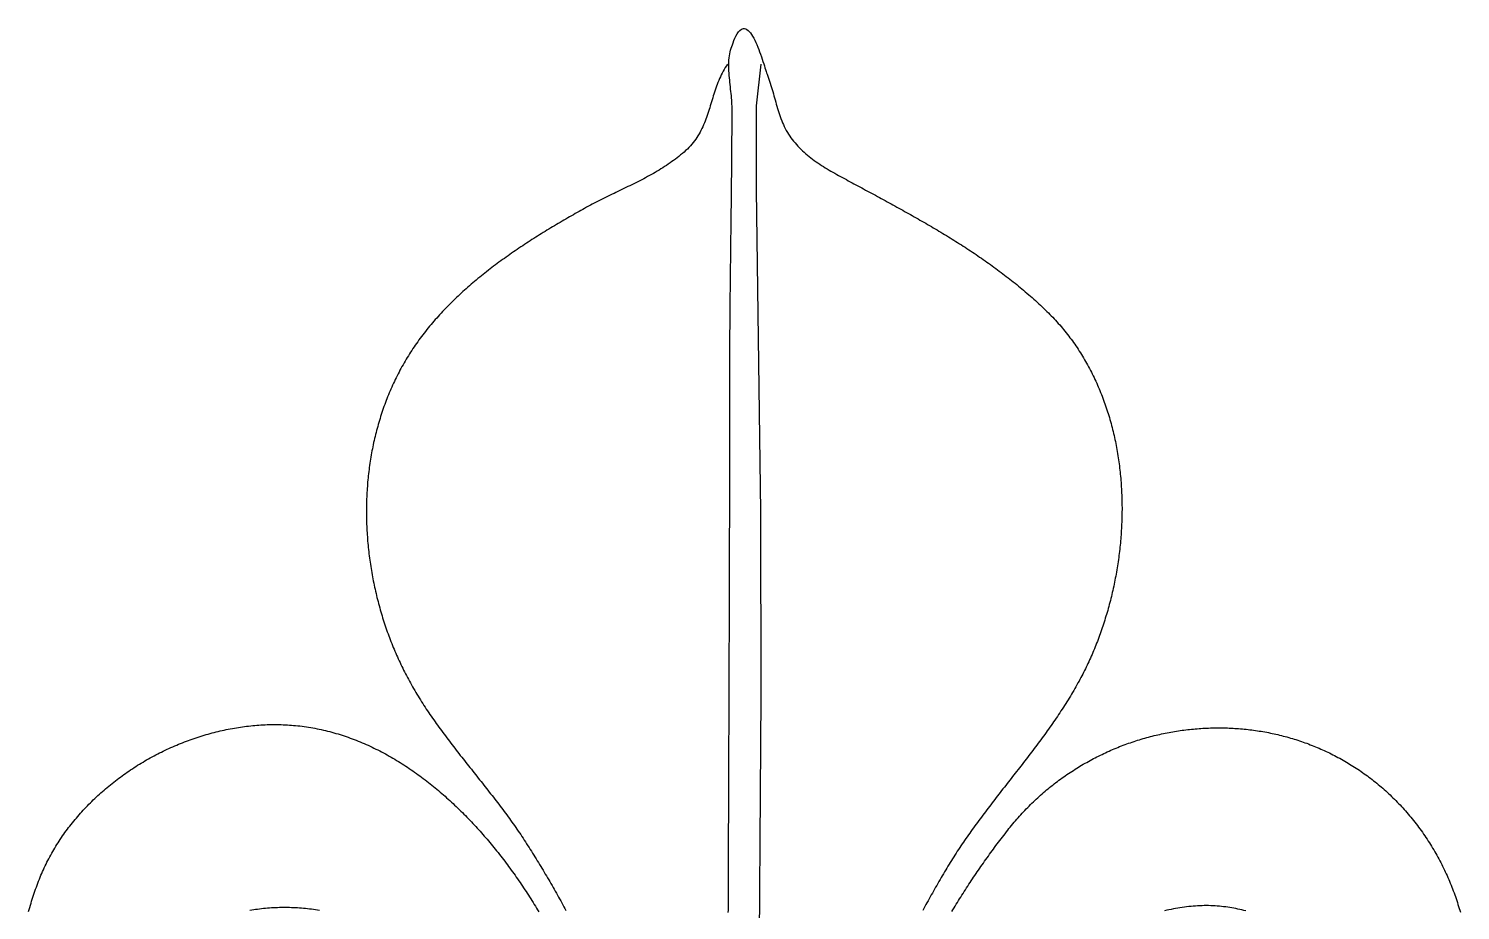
# Model space of a CAD drawing. Header units: millimetres. Extents: x 29 to 689, y 29 to 994.
# Drawn here: x 35 to 684, y 594 to 994 of the extents above; entities that cross this region are included whole.
import ezdxf

# ---------------------------------------------------------------- set-up
doc = ezdxf.new("R2010")
doc.units = ezdxf.units.MM
doc.layers.add('0_0_0', color=3, linetype='Continuous')

msp = doc.modelspace()

# ---------------------------------------------------------------- linework, layer by layer
at = {"layer": '0_0_0'}
for points in [[(351.83, 593), (351.84, 594), (351.84, 595), (351.84, 596), (351.85, 597), (351.85, 598), (351.85, 599), (351.86, 600), (351.86, 601), (351.87, 602), (351.87, 603), (351.87, 604), (351.88, 605), (351.88, 606), (351.88, 607), (351.89, 608), (351.89, 609), (351.9, 610), (351.9, 611), (351.9, 612), (351.91, 613), (351.91, 614), (351.91, 615), (351.92, 616.01), (351.92, 617.01), (351.93, 618.01), (351.93, 619.01), (351.93, 620.01), (351.94, 621.01), (351.94, 622.01), (351.94, 623.01), (351.95, 624.01), (351.95, 625.01), (351.96, 626.01), (351.96, 627.01), (351.96, 628.01), (351.97, 629.01), (351.97, 630.01), (351.97, 631.01), (351.98, 632.01), (351.98, 633.01), (351.99, 634.01), (351.99, 635.01), (351.99, 636.01), (352, 637.01), (352, 638.01), (352, 639.01), (352.01, 640.01), (352.01, 641.01), (352.02, 642.01), (352.02, 643.01), (352.02, 644.01), (352.03, 645.01), (352.03, 646.01), (352.04, 647.01), (352.04, 648.01), (352.04, 649.02), (352.05, 650.02), (352.05, 651.02), (352.05, 652.02), (352.06, 653.02), (352.06, 654.02), (352.07, 655.02), (352.07, 656.02), (352.07, 657.02), (352.08, 658.02), (352.08, 659.02), (352.09, 660.02), (352.09, 661.02), (352.09, 662.02), (352.1, 663.02), (352.1, 664.02), (352.1, 665.02), (352.11, 666.02), (352.11, 667.02), (352.12, 668.02), (352.12, 669.02), (352.12, 670.02), (352.13, 671.02), (352.13, 672.02), (352.13, 673.02), (352.14, 674.02), (352.14, 675.02), (352.15, 676.02), (352.15, 677.02), (352.15, 678.02), (352.16, 679.03), (352.16, 680.03), (352.16, 681.03), (352.17, 682.03), (352.17, 683.03), (352.18, 684.03), (352.18, 685.03), (352.18, 686.03), (352.19, 687.03), (352.19, 688.03), (352.19, 689.03), (352.2, 690.03), (352.2, 691.03), (352.2, 692.03), (352.21, 693.03), (352.21, 694.03), (352.21, 695.03), (352.22, 696.03), (352.22, 697.03), (352.23, 698.03), (352.23, 699.03), (352.23, 700.03), (352.24, 701.03), (352.24, 702.03), (352.24, 703.03), (352.25, 704.03), (352.25, 705.03), (352.25, 706.03), (352.26, 707.03), (352.26, 708.03), (352.26, 709.04), (352.27, 710.04), (352.27, 711.04), (352.27, 712.04), (352.28, 713.04), (352.28, 714.04), (352.28, 715.04), (352.29, 716.04), (352.29, 717.04), (352.29, 718.04), (352.3, 719.04), (352.3, 720.04), (352.3, 721.04), (352.31, 722.04), (352.31, 723.04), (352.31, 724.04), (352.32, 725.04), (352.32, 726.04), (352.32, 727.04), (352.33, 728.04), (352.33, 729.04), (352.33, 730.04), (352.34, 731.04), (352.34, 732.04), (352.34, 733.04), (352.34, 734.04), (352.35, 735.04), (352.35, 736.04), (352.35, 737.04), (352.36, 738.04), (352.36, 739.04), (352.36, 740.04), (352.36, 741.04), (352.37, 742.04), (352.37, 743.04), (352.37, 744.04), (352.38, 745.04), (352.38, 746.04), (352.38, 747.04), (352.38, 748.05), (352.39, 749.05), (352.39, 750.05), (352.39, 751.05), (352.4, 752.05), (352.4, 753.05), (352.4, 754.05), (352.4, 755.05), (352.41, 756.05), (352.41, 757.05), (352.41, 758.05), (352.41, 759.05), (352.42, 760.05), (352.42, 761.05), (352.42, 762.05), (352.42, 763.05), (352.43, 764.05), (352.43, 765.05), (352.43, 766.05), (352.43, 767.05), (352.44, 768.05), (352.44, 769.05), (352.44, 770.05), (352.44, 771.05), (352.44, 772.05), (352.45, 773.05), (352.45, 774.05), (352.45, 775.05), (352.45, 776.05), (352.45, 777.05), (352.46, 778.05), (352.46, 779.05), (352.46, 780.05), (352.46, 781.05), (352.46, 782.05), (352.47, 783.05), (352.47, 784.05), (352.47, 785.05), (352.47, 786.05), (352.47, 787.05), (352.48, 788.05), (352.48, 789.05), (352.48, 790.05), (352.48, 791.05), (352.48, 792.05), (352.48, 793.05), (352.49, 794.05), (352.49, 795.05), (352.49, 796.05), (352.49, 797.05), (352.49, 798.05), (352.49, 799.05), (352.49, 800.05), (352.5, 801.05), (352.5, 802.05), (352.5, 803.05), (352.5, 804.05), (352.5, 805.05), (352.5, 806.05), (352.5, 807.05), (352.51, 808.05), (352.51, 809.05), (352.51, 810.05), (352.51, 811.05), (352.51, 812.05), (352.51, 813.05), (352.51, 814.05), (352.51, 815.05), (352.51, 816.05), (352.51, 817.05), (352.52, 818.05), (352.52, 819.05), (352.52, 820.05), (352.52, 821.05), (352.52, 822.05), (352.52, 823.05), (352.52, 824.05), (352.52, 825.05), (352.52, 826.04), (352.52, 827.04), (352.52, 828.04), (352.52, 829.04), (352.52, 830.04), (352.52, 831.04), (352.52, 832.04), (352.52, 833.04), (352.52, 834.04), (352.52, 835.04), (352.52, 836.04), (352.52, 837.04), (352.52, 838.04), (352.52, 839.04), (352.52, 840.04), (352.52, 841.04), (352.52, 842.04), (352.53, 843.04), (352.53, 844.04), (352.53, 845.05), (352.53, 846.05), (352.53, 847.05), (352.54, 848.05), (352.54, 849.05), (352.54, 850.05), (352.55, 851.05), (352.55, 852.05), (352.56, 853.05), (352.56, 854.05), (352.57, 855.05), (352.57, 856.05), (352.58, 857.05), (352.59, 858.05), (352.59, 859.05), (352.6, 860.05), (352.61, 861.05), (352.62, 862.05), (352.62, 863.05), (352.63, 864.05), (352.64, 865.05), (352.65, 866.05), (352.66, 867.05), (352.67, 868.05), (352.68, 869.05), (352.69, 870.05), (352.69, 871.05), (352.7, 872.05), (352.71, 873.05), (352.73, 874.05), (352.74, 875.05), (352.75, 876.05), (352.76, 877.05), (352.77, 878.05), (352.78, 879.05), (352.79, 880.05), (352.8, 881.05), (352.81, 882.05), (352.83, 883.05), (352.84, 884.05), (352.85, 885.04), (352.86, 886.04), (352.87, 887.04), (352.89, 888.04), (352.9, 889.04), (352.91, 890.04), (352.92, 891.04), (352.94, 892.04), (352.95, 893.04), (352.96, 894.04), (352.97, 895.04), (352.99, 896.04), (353, 897.04), (353.01, 898.04), (353.02, 899.04), (353.04, 900.04), (353.05, 901.03), (353.06, 902.03), (353.07, 903.03), (353.09, 904.03), (353.1, 905.03), (353.11, 906.03), (353.13, 907.03), (353.14, 908.03), (353.15, 909.03), (353.16, 910.03), (353.17, 911.03), (353.19, 912.03), (353.2, 913.03), (353.21, 914.03), (353.22, 915.03), (353.23, 916.03), (353.25, 917.03), (353.26, 918.03), (353.27, 919.02), (353.28, 920.02), (353.29, 921.02), (353.3, 922.02), (353.31, 923.02), (353.32, 924.02), (353.33, 925.02), (353.34, 926.02), (353.35, 927.02), (353.36, 928.02), (353.37, 929.02), (353.38, 930.02), (353.39, 931.02), (353.4, 932.02), (353.41, 933.02), (353.42, 934.02), (353.42, 935.02), (353.43, 936.02), (353.44, 937.02), (353.45, 938.02), (353.45, 939.02), (353.46, 940.02), (353.47, 941.02), (353.47, 942.02), (353.48, 943.03), (353.49, 944.03), (353.49, 945.03), (353.5, 946.03), (353.5, 947.03), (353.5, 948.03), (353.51, 949.03), (353.51, 950.03), (353.51, 951.03), (353.52, 952.03), (353.52, 953.03), (353.52, 954.04), (353.52, 955.04), (353.52, 956.04), (353.52, 957.04), (353.52, 958.04), (353.51, 958.93), (353.48, 959.84), (353.43, 960.77), (353.37, 961.72), (353.29, 962.69), (353.2, 963.67), (353.1, 964.66), (352.99, 965.66), (352.88, 966.68), (352.77, 967.7), (352.66, 968.73), (352.55, 969.76), (352.45, 970.79), (352.35, 971.82), (352.27, 972.85), (352.19, 973.88), (352.13, 974.9), (352.09, 975.92), (352.07, 976.92), (352.07, 977.91), (352.09, 978.89), (352.13, 979.86), (352.21, 980.81), (352.32, 981.74), (352.46, 982.65), (352.63, 983.53), (352.84, 984.4), (353.09, 985.23), (353.39, 986.04), (353.68, 986.81), (354.01, 987.72), (354.37, 988.71), (354.79, 989.74), (355.26, 990.76), (355.79, 991.73), (356.39, 992.6), (357.06, 993.32), (357.81, 993.84), (358.64, 994.12), (359.19, 994.13), (359.73, 994), (360.27, 993.73), (360.8, 993.33), (361.33, 992.82), (361.85, 992.2), (362.36, 991.49), (362.86, 990.69), (363.35, 989.82), (363.83, 988.88), (364.3, 987.89), (364.75, 986.85), (365.2, 985.78), (365.62, 984.69), (366.04, 983.59), (366.44, 982.48), (366.82, 981.38), (367.18, 980.29), (367.53, 979.24), (367.86, 978.22), (368.16, 977.25), (368.45, 976.35), (368.72, 975.51), (368.96, 974.74), (369.18, 974.07), (369.38, 973.5), (369.55, 973.04), (369.91, 972.12), (370.24, 971.2), (370.57, 970.27), (370.87, 969.33), (371.17, 968.39), (371.46, 967.45), (371.73, 966.5), (372, 965.55), (372.27, 964.6), (372.53, 963.65), (372.79, 962.69), (373.05, 961.74), (373.31, 960.79), (373.57, 959.83), (373.84, 958.88), (374.12, 957.94), (374.41, 956.99), (374.7, 956.06), (375.01, 955.12), (375.33, 954.19), (375.67, 953.27), (376.03, 952.35), (376.4, 951.45), (376.79, 950.55), (377.21, 949.65), (377.65, 948.77), (378.12, 947.9), (378.62, 947.04), (379.14, 946.19), (379.69, 945.37), (380.25, 944.56), (380.84, 943.76), (381.45, 942.99), (382.07, 942.23), (382.72, 941.49), (383.38, 940.77), (384.06, 940.06), (384.75, 939.37), (385.46, 938.69), (386.19, 938.03), (386.93, 937.38), (387.68, 936.74), (388.45, 936.12), (389.23, 935.51), (390.02, 934.91), (390.82, 934.32), (391.63, 933.74), (392.45, 933.18), (393.28, 932.62), (394.11, 932.07), (394.96, 931.53), (395.81, 931), (396.66, 930.48), (397.52, 929.97), (398.39, 929.46), (399.25, 928.96), (400.12, 928.47), (401, 927.98), (401.87, 927.49), (402.74, 927.01), (403.62, 926.54), (404.49, 926.07), (405.36, 925.6), (406.23, 925.13), (407.1, 924.67), (407.96, 924.21), (408.82, 923.75), (409.68, 923.29), (410.52, 922.83), (411.42, 922.35), (412.31, 921.86), (413.2, 921.38), (414.09, 920.89), (414.99, 920.41), (415.88, 919.93), (416.77, 919.44), (417.66, 918.96), (418.54, 918.48), (419.43, 917.99), (420.32, 917.51), (421.2, 917.03), (422.09, 916.54), (422.98, 916.06), (423.86, 915.58), (424.74, 915.09), (425.62, 914.61), (426.51, 914.12), (427.39, 913.64), (428.27, 913.15), (429.14, 912.67), (430.02, 912.18), (430.9, 911.69), (431.78, 911.21), (432.65, 910.72), (433.52, 910.23), (434.4, 909.74), (435.27, 909.25), (436.14, 908.75), (437.01, 908.26), (437.88, 907.77), (438.75, 907.27), (439.61, 906.77), (440.48, 906.28), (441.34, 905.78), (442.2, 905.28), (443.07, 904.77), (443.93, 904.27), (444.78, 903.77), (445.64, 903.26), (446.5, 902.75), (447.35, 902.24), (448.21, 901.73), (449.06, 901.22), (449.91, 900.7), (450.76, 900.18), (451.61, 899.66), (452.46, 899.14), (453.3, 898.62), (454.15, 898.09), (454.99, 897.57), (455.83, 897.04), (456.67, 896.5), (457.51, 895.97), (458.34, 895.43), (459.18, 894.89), (460.01, 894.35), (460.85, 893.81), (461.68, 893.26), (462.5, 892.71), (463.33, 892.16), (464.16, 891.6), (464.98, 891.05), (465.8, 890.48), (466.62, 889.92), (467.44, 889.35), (468.26, 888.78), (469.07, 888.21), (469.88, 887.64), (470.7, 887.06), (471.5, 886.47), (472.31, 885.89), (473.12, 885.3), (473.92, 884.71), (474.72, 884.11), (475.52, 883.51), (476.32, 882.91), (477.12, 882.3), (477.91, 881.69), (478.7, 881.07), (479.49, 880.46), (480.28, 879.83), (481.06, 879.21), (481.85, 878.58), (482.63, 877.94), (483.41, 877.31), (484.19, 876.66), (484.96, 876.02), (485.73, 875.37), (486.51, 874.71), (487.27, 874.05), (488.04, 873.39), (488.8, 872.72), (489.57, 872.05), (490.32, 871.37), (491.08, 870.69), (491.84, 870), (492.59, 869.31), (493.34, 868.61), (494.09, 867.91), (494.83, 867.21), (495.57, 866.5), (496.31, 865.78), (496.99, 865.12), (497.65, 864.46), (498.31, 863.79), (498.96, 863.11), (499.6, 862.43), (500.24, 861.75), (500.87, 861.06), (501.49, 860.36), (502.11, 859.66), (502.71, 858.95), (503.31, 858.24), (503.91, 857.53), (504.49, 856.81), (505.07, 856.08), (505.64, 855.36), (506.21, 854.62), (506.77, 853.88), (507.32, 853.14), (507.86, 852.39), (508.4, 851.64), (508.93, 850.89), (509.45, 850.13), (509.97, 849.36), (510.48, 848.59), (510.98, 847.82), (511.48, 847.04), (511.97, 846.26), (512.45, 845.48), (512.93, 844.69), (513.39, 843.89), (513.86, 843.1), (514.31, 842.3), (514.76, 841.49), (515.2, 840.68), (515.64, 839.87), (516.06, 839.05), (516.49, 838.24), (516.9, 837.41), (517.31, 836.59), (517.71, 835.76), (518.11, 834.92), (518.49, 834.09), (518.88, 833.25), (519.25, 832.4), (519.62, 831.56), (519.98, 830.71), (520.34, 829.86), (520.69, 829), (521.03, 828.14), (521.37, 827.28), (521.7, 826.42), (522.02, 825.55), (522.34, 824.68), (522.65, 823.81), (522.95, 822.93), (523.25, 822.05), (523.54, 821.17), (523.82, 820.29), (524.1, 819.4), (524.38, 818.52), (524.64, 817.63), (524.9, 816.73), (525.15, 815.84), (525.4, 814.94), (525.64, 814.04), (525.88, 813.14), (526.11, 812.23), (526.33, 811.33), (526.55, 810.42), (526.76, 809.51), (526.96, 808.6), (527.16, 807.68), (527.35, 806.77), (527.54, 805.85), (527.72, 804.93), (527.89, 804.01), (528.06, 803.09), (528.22, 802.16), (528.37, 801.24), (528.52, 800.31), (528.67, 799.38), (528.8, 798.45), (528.94, 797.52), (529.06, 796.59), (529.18, 795.65), (529.3, 794.72), (529.4, 793.78), (529.51, 792.85), (529.6, 791.91), (529.69, 790.97), (529.78, 790.03), (529.86, 789.09), (529.93, 788.14), (530, 787.2), (530.06, 786.26), (530.12, 785.31), (530.17, 784.37), (530.21, 783.42), (530.25, 782.48), (530.28, 781.53), (530.31, 780.58), (530.33, 779.64), (530.35, 778.69), (530.36, 777.74), (530.37, 776.79), (530.37, 775.84), (530.36, 774.89), (530.35, 773.95), (530.33, 773), (530.31, 772.05), (530.28, 771.1), (530.25, 770.15), (530.21, 769.2), (530.17, 768.25), (530.12, 767.3), (530.06, 766.36), (530, 765.41), (529.93, 764.46), (529.86, 763.51), (529.79, 762.57), (529.71, 761.62), (529.62, 760.68), (529.53, 759.73), (529.43, 758.79), (529.33, 757.84), (529.22, 756.9), (529.1, 755.96), (528.99, 755.02), (528.86, 754.08), (528.73, 753.14), (528.6, 752.2), (528.46, 751.26), (528.31, 750.33), (528.17, 749.39), (528.01, 748.46), (527.85, 747.53), (527.69, 746.6), (527.52, 745.67), (527.34, 744.74), (527.16, 743.81), (526.98, 742.89), (526.79, 741.96), (526.59, 741.04), (526.39, 740.12), (526.19, 739.2), (525.98, 738.28), (525.76, 737.37), (525.54, 736.46), (525.32, 735.54), (525.09, 734.63), (524.86, 733.73), (524.62, 732.82), (524.38, 731.92), (524.13, 731.02), (523.87, 730.12), (523.62, 729.22), (523.35, 728.32), (523.09, 727.43), (522.81, 726.54), (522.54, 725.65), (522.26, 724.77), (521.97, 723.89), (521.68, 723.01), (521.38, 722.13), (521.08, 721.25), (520.78, 720.38), (520.47, 719.51), (520.16, 718.65), (519.84, 717.78), (519.52, 716.92), (519.19, 716.06), (518.86, 715.21), (518.52, 714.36), (518.18, 713.51), (517.84, 712.66), (517.49, 711.82), (517.13, 710.98), (516.77, 710.15), (516.41, 709.31), (516.04, 708.49), (515.67, 707.66), (515.3, 706.84), (514.92, 706.02), (514.53, 705.2), (514.14, 704.39), (513.75, 703.59), (513.35, 702.78), (512.95, 701.98), (512.55, 701.19), (512.14, 700.39), (511.72, 699.61), (511.31, 698.82), (510.88, 698.04), (510.41, 697.18), (509.93, 696.31), (509.44, 695.45), (508.95, 694.6), (508.46, 693.74), (507.95, 692.89), (507.45, 692.04), (506.94, 691.19), (506.43, 690.34), (505.91, 689.5), (505.38, 688.66), (504.86, 687.82), (504.32, 686.98), (503.79, 686.15), (503.25, 685.32), (502.7, 684.49), (502.16, 683.66), (501.61, 682.83), (501.05, 682), (500.49, 681.18), (499.93, 680.36), (499.37, 679.54), (498.8, 678.72), (498.23, 677.9), (497.65, 677.09), (497.07, 676.27), (496.49, 675.46), (495.91, 674.65), (495.33, 673.84), (494.74, 673.03), (494.15, 672.22), (493.55, 671.42), (492.96, 670.61), (492.36, 669.81), (491.76, 669), (491.16, 668.2), (490.56, 667.4), (489.95, 666.6), (489.35, 665.8), (488.74, 665), (488.13, 664.2), (487.52, 663.41), (486.9, 662.61), (486.29, 661.81), (485.68, 661.02), (485.06, 660.22), (484.44, 659.43), (483.83, 658.63), (483.21, 657.84), (482.59, 657.04), (481.97, 656.25), (481.35, 655.46), (480.73, 654.66), (480.11, 653.87), (479.49, 653.08), (478.87, 652.28), (478.25, 651.49), (477.63, 650.69), (477.01, 649.9), (476.39, 649.11), (475.77, 648.31), (475.15, 647.52), (474.54, 646.72), (473.92, 645.93), (473.3, 645.13), (472.69, 644.33), (472.07, 643.54), (471.46, 642.74), (470.85, 641.94), (470.24, 641.14), (469.63, 640.34), (469.02, 639.54), (468.41, 638.74), (467.81, 637.94), (467.2, 637.13), (466.6, 636.33), (466.01, 635.52), (465.41, 634.72), (464.81, 633.91), (464.22, 633.1), (463.63, 632.29), (463.04, 631.48), (462.46, 630.67), (461.88, 629.85), (461.3, 629.03), (460.72, 628.22), (460.15, 627.4), (459.58, 626.58), (459.01, 625.76), (458.44, 624.93), (457.88, 624.11), (457.33, 623.28), (456.77, 622.45), (456.22, 621.62), (455.67, 620.78), (455.13, 619.95), (454.59, 619.11), (454.06, 618.27), (453.53, 617.43), (453, 616.59), (452.48, 615.74), (451.96, 614.89), (451.45, 614.04), (450.93, 613.17), (450.41, 612.31), (449.89, 611.44), (449.38, 610.57), (448.87, 609.7), (448.36, 608.83), (447.85, 607.96), (447.35, 607.09), (446.84, 606.22), (446.34, 605.34), (445.84, 604.47), (445.35, 603.6), (444.85, 602.72), (444.36, 601.85), (443.86, 600.97), (443.38, 600.09), (442.89, 599.22), (442.4, 598.34), (441.92, 597.46), (441.44, 596.58), (440.96, 595.7), (440.48, 594.82), (440, 593.94)], [(351.52, 978.04), (350.98, 977.24), (350.46, 976.44), (349.97, 975.62), (349.51, 974.8), (349.06, 973.96), (348.64, 973.13), (348.24, 972.28), (347.85, 971.43), (347.49, 970.57), (347.14, 969.71), (346.8, 968.84), (346.48, 967.97), (346.17, 967.09), (345.87, 966.22), (345.58, 965.34), (345.29, 964.45), (345.01, 963.57), (344.74, 962.68), (344.47, 961.8), (344.2, 960.91), (343.93, 960.02), (343.66, 959.14), (343.39, 958.25), (343.11, 957.37), (342.83, 956.49), (342.54, 955.62), (342.25, 954.74), (341.94, 953.87), (341.63, 953.01), (341.3, 952.15), (340.96, 951.3), (340.6, 950.45), (340.23, 949.6), (339.83, 948.77), (339.42, 947.94), (338.99, 947.12), (338.54, 946.31), (338.06, 945.51), (337.56, 944.71), (337.03, 943.93), (336.48, 943.16), (335.89, 942.4), (335.28, 941.65), (334.63, 940.91), (333.95, 940.18), (333.24, 939.47), (332.48, 938.77), (331.73, 938.1), (330.97, 937.44), (330.19, 936.8), (329.41, 936.17), (328.63, 935.55), (327.83, 934.94), (327.03, 934.35), (326.22, 933.76), (325.41, 933.19), (324.59, 932.62), (323.76, 932.07), (322.93, 931.52), (322.09, 930.98), (321.24, 930.45), (320.39, 929.93), (319.54, 929.42), (318.68, 928.91), (317.82, 928.42), (316.95, 927.92), (316.08, 927.44), (315.2, 926.96), (314.32, 926.49), (313.44, 926.02), (312.56, 925.55), (311.67, 925.09), (310.78, 924.64), (309.88, 924.19), (308.99, 923.74), (308.09, 923.3), (307.19, 922.85), (306.29, 922.41), (305.39, 921.97), (304.49, 921.54), (303.59, 921.1), (302.69, 920.67), (301.79, 920.23), (300.88, 919.8), (299.98, 919.36), (299.08, 918.93), (298.18, 918.49), (297.28, 918.05), (296.38, 917.61), (295.48, 917.17), (294.59, 916.73), (293.7, 916.28), (292.81, 915.83), (291.92, 915.37), (291.03, 914.91), (290.15, 914.45), (289.27, 913.98), (288.4, 913.51), (287.52, 913.03), (286.67, 912.56), (285.82, 912.08), (284.97, 911.61), (284.12, 911.13), (283.26, 910.65), (282.41, 910.16), (281.55, 909.68), (280.7, 909.19), (279.84, 908.7), (278.99, 908.21), (278.13, 907.71), (277.27, 907.21), (276.42, 906.71), (275.56, 906.21), (274.7, 905.71), (273.85, 905.2), (272.99, 904.69), (272.14, 904.18), (271.28, 903.66), (270.43, 903.14), (269.57, 902.62), (268.72, 902.1), (267.87, 901.58), (267.02, 901.05), (266.16, 900.52), (265.31, 899.98), (264.47, 899.45), (263.62, 898.91), (262.77, 898.36), (261.93, 897.82), (261.08, 897.27), (260.24, 896.72), (259.4, 896.17), (258.56, 895.61), (257.72, 895.05), (256.88, 894.49), (256.05, 893.92), (255.22, 893.35), (254.39, 892.78), (253.56, 892.21), (252.73, 891.63), (251.91, 891.05), (251.08, 890.47), (250.26, 889.88), (249.45, 889.29), (248.63, 888.69), (247.82, 888.1), (247.01, 887.5), (246.2, 886.89), (245.4, 886.29), (244.6, 885.68), (243.8, 885.06), (243, 884.45), (242.21, 883.83), (241.42, 883.2), (240.63, 882.58), (239.85, 881.95), (239.07, 881.31), (238.29, 880.68), (237.52, 880.04), (236.75, 879.39), (235.99, 878.74), (235.23, 878.09), (234.47, 877.44), (233.71, 876.78), (232.96, 876.11), (232.22, 875.45), (231.48, 874.78), (230.74, 874.1), (230.01, 873.43), (229.28, 872.75), (228.55, 872.06), (227.83, 871.37), (227.12, 870.68), (226.41, 869.98), (225.7, 869.28), (225, 868.58), (224.31, 867.87), (223.61, 867.16), (222.93, 866.44), (222.25, 865.72), (221.57, 865), (220.9, 864.27), (220.24, 863.53), (219.58, 862.8), (218.92, 862.06), (218.27, 861.31), (217.63, 860.56), (216.99, 859.81), (216.36, 859.05), (215.74, 858.29), (215.12, 857.52), (214.5, 856.75), (213.9, 855.98), (213.3, 855.2), (212.7, 854.42), (212.11, 853.63), (211.53, 852.84), (210.95, 852.04), (210.4, 851.26), (209.85, 850.47), (209.31, 849.69), (208.78, 848.89), (208.25, 848.1), (207.73, 847.3), (207.22, 846.49), (206.71, 845.68), (206.22, 844.87), (205.72, 844.06), (205.24, 843.24), (204.76, 842.42), (204.29, 841.59), (203.83, 840.76), (203.37, 839.93), (202.92, 839.09), (202.48, 838.26), (202.04, 837.41), (201.61, 836.57), (201.19, 835.72), (200.77, 834.87), (200.36, 834.01), (199.96, 833.16), (199.56, 832.29), (199.17, 831.43), (198.79, 830.56), (198.42, 829.7), (198.05, 828.82), (197.69, 827.95), (197.33, 827.07), (196.98, 826.19), (196.64, 825.31), (196.31, 824.42), (195.98, 823.53), (195.65, 822.64), (195.34, 821.75), (195.03, 820.86), (194.73, 819.96), (194.43, 819.06), (194.14, 818.16), (193.86, 817.25), (193.58, 816.35), (193.31, 815.44), (193.05, 814.53), (192.8, 813.61), (192.54, 812.7), (192.3, 811.78), (192.06, 810.86), (191.83, 809.94), (191.61, 809.02), (191.39, 808.1), (191.18, 807.17), (190.97, 806.24), (190.77, 805.31), (190.58, 804.38), (190.4, 803.45), (190.22, 802.51), (190.04, 801.58), (189.87, 800.64), (189.71, 799.7), (189.56, 798.76), (189.41, 797.82), (189.27, 796.88), (189.13, 795.94), (189, 794.99), (188.88, 794.05), (188.76, 793.1), (188.65, 792.15), (188.54, 791.2), (188.44, 790.25), (188.35, 789.3), (188.26, 788.35), (188.18, 787.4), (188.11, 786.45), (188.04, 785.49), (187.98, 784.54), (187.92, 783.58), (187.87, 782.63), (187.83, 781.67), (187.79, 780.71), (187.76, 779.76), (187.73, 778.8), (187.71, 777.84), (187.69, 776.88), (187.69, 775.92), (187.68, 774.96), (187.69, 774.01), (187.69, 773.05), (187.71, 772.09), (187.73, 771.13), (187.76, 770.17), (187.79, 769.21), (187.83, 768.25), (187.87, 767.29), (187.92, 766.33), (187.98, 765.37), (188.04, 764.41), (188.11, 763.45), (188.18, 762.5), (188.26, 761.54), (188.34, 760.58), (188.43, 759.62), (188.53, 758.67), (188.63, 757.71), (188.74, 756.76), (188.85, 755.8), (188.97, 754.85), (189.09, 753.89), (189.22, 752.94), (189.35, 751.99), (189.5, 751.04), (189.64, 750.09), (189.79, 749.14), (189.95, 748.19), (190.11, 747.25), (190.28, 746.3), (190.46, 745.35), (190.64, 744.41), (190.82, 743.47), (191.01, 742.53), (191.21, 741.59), (191.41, 740.65), (191.61, 739.71), (191.83, 738.78), (192.04, 737.84), (192.27, 736.91), (192.49, 735.98), (192.73, 735.05), (192.96, 734.12), (193.21, 733.2), (193.46, 732.27), (193.71, 731.35), (193.97, 730.43), (194.24, 729.51), (194.51, 728.59), (194.78, 727.68), (195.06, 726.76), (195.35, 725.85), (195.64, 724.94), (195.94, 724.04), (196.24, 723.13), (196.55, 722.23), (196.86, 721.33), (197.17, 720.43), (197.5, 719.54), (197.82, 718.64), (198.16, 717.75), (198.49, 716.86), (198.84, 715.98), (199.18, 715.09), (199.53, 714.21), (199.89, 713.34), (200.25, 712.46), (200.62, 711.59), (200.99, 710.72), (201.37, 709.85), (201.75, 708.99), (202.14, 708.13), (202.53, 707.27), (202.93, 706.41), (203.33, 705.56), (203.74, 704.71), (204.15, 703.87), (204.57, 703.03), (204.99, 702.19), (205.41, 701.35), (205.84, 700.52), (206.28, 699.69), (206.72, 698.86), (207.17, 698.04), (207.64, 697.18), (208.12, 696.32), (208.61, 695.46), (209.1, 694.6), (209.6, 693.75), (210.1, 692.9), (210.61, 692.05), (211.12, 691.21), (211.64, 690.36), (212.17, 689.52), (212.7, 688.69), (213.23, 687.85), (213.77, 687.02), (214.32, 686.18), (214.86, 685.36), (215.42, 684.53), (215.97, 683.7), (216.53, 682.88), (217.1, 682.06), (217.67, 681.24), (218.24, 680.42), (218.81, 679.6), (219.39, 678.79), (219.98, 677.97), (220.56, 677.16), (221.15, 676.35), (221.74, 675.54), (222.34, 674.73), (222.94, 673.93), (223.54, 673.12), (224.14, 672.32), (224.74, 671.52), (225.35, 670.72), (225.96, 669.91), (226.57, 669.12), (227.19, 668.32), (227.8, 667.52), (228.42, 666.72), (229.04, 665.93), (229.66, 665.13), (230.28, 664.33), (230.9, 663.54), (231.53, 662.75), (232.15, 661.95), (232.78, 661.16), (233.4, 660.37), (234.03, 659.58), (234.66, 658.78), (235.28, 657.99), (235.91, 657.2), (236.54, 656.41), (237.17, 655.62), (237.8, 654.83), (238.42, 654.04), (239.05, 653.24), (239.68, 652.45), (240.3, 651.66), (240.93, 650.87), (241.55, 650.08), (242.18, 649.28), (242.8, 648.49), (243.42, 647.69), (244.04, 646.9), (244.66, 646.11), (245.27, 645.31), (245.89, 644.51), (246.5, 643.72), (247.11, 642.92), (247.72, 642.12), (248.33, 641.32), (248.94, 640.52), (249.54, 639.72), (250.14, 638.91), (250.73, 638.11), (251.33, 637.3), (251.92, 636.5), (252.51, 635.69), (253.09, 634.88), (253.68, 634.07), (254.25, 633.26), (254.83, 632.44), (255.4, 631.63), (255.97, 630.81), (256.53, 629.99), (257.09, 629.17), (257.65, 628.35), (258.2, 627.52), (258.75, 626.7), (259.29, 625.87), (259.83, 625.04), (260.37, 624.19), (260.92, 623.34), (261.46, 622.49), (262, 621.64), (262.54, 620.78), (263.07, 619.93), (263.61, 619.07), (264.14, 618.22), (264.67, 617.36), (265.19, 616.5), (265.72, 615.65), (266.24, 614.79), (266.76, 613.93), (267.28, 613.06), (267.8, 612.2), (268.32, 611.34), (268.83, 610.48), (269.34, 609.61), (269.85, 608.74), (270.36, 607.88), (270.86, 607.01), (271.37, 606.14), (271.87, 605.27), (272.37, 604.4), (272.86, 603.53), (273.36, 602.66), (273.85, 601.79), (274.34, 600.91), (274.83, 600.04), (275.32, 599.16), (275.8, 598.29), (276.29, 597.41), (276.77, 596.53), (277.25, 595.65), (277.73, 594.77), (278.2, 593.89)], [(366.52, 978.04), (364.52, 959.04), (364.52, 921.04), (366.43, 775.04), (366.52, 691.04), (365.54, 537.04), (367.52, 329.04)], [(34.5, 593.48), (34.76, 594.42), (35.03, 595.36), (35.3, 596.29), (35.58, 597.22), (35.86, 598.15), (36.15, 599.08), (36.45, 600), (36.75, 600.92), (37.06, 601.83), (37.37, 602.75), (37.69, 603.66), (38.02, 604.56), (38.35, 605.46), (38.69, 606.36), (39.04, 607.26), (39.39, 608.15), (39.75, 609.04), (40.1, 609.9), (40.46, 610.75), (40.83, 611.6), (41.21, 612.44), (41.6, 613.29), (41.99, 614.12), (42.39, 614.96), (42.81, 615.79), (43.23, 616.61), (43.65, 617.43), (44.09, 618.25), (44.53, 619.07), (44.98, 619.88), (45.44, 620.68), (45.91, 621.48), (46.38, 622.28), (46.86, 623.08), (47.35, 623.86), (47.85, 624.65), (48.35, 625.43), (48.87, 626.21), (49.38, 626.98), (49.91, 627.75), (50.44, 628.51), (50.98, 629.27), (51.53, 630.02), (52.08, 630.77), (52.64, 631.52), (53.21, 632.26), (53.79, 632.99), (54.37, 633.73), (54.96, 634.45), (55.55, 635.17), (56.15, 635.89), (56.76, 636.6), (57.37, 637.31), (57.99, 638.02), (58.62, 638.71), (59.25, 639.41), (59.89, 640.09), (60.53, 640.78), (61.18, 641.46), (61.84, 642.13), (62.5, 642.8), (63.17, 643.46), (63.84, 644.12), (64.52, 644.77), (65.2, 645.42), (65.9, 646.06), (66.59, 646.7), (67.29, 647.33), (68, 647.96), (68.71, 648.58), (69.43, 649.19), (70.15, 649.8), (70.88, 650.41), (71.61, 651.01), (72.35, 651.6), (73.09, 652.19), (73.83, 652.77), (74.59, 653.35), (75.34, 653.92), (76.1, 654.48), (76.87, 655.04), (77.64, 655.6), (78.41, 656.14), (79.19, 656.69), (79.98, 657.22), (80.76, 657.75), (81.55, 658.28), (82.35, 658.8), (83.15, 659.31), (83.95, 659.82), (84.76, 660.32), (85.57, 660.81), (86.39, 661.3), (87.21, 661.78), (88.03, 662.26), (88.86, 662.73), (89.69, 663.19), (90.52, 663.65), (91.36, 664.1), (92.2, 664.54), (93.04, 664.98), (93.89, 665.41), (94.74, 665.84), (95.59, 666.26), (96.44, 666.67), (97.3, 667.07), (98.16, 667.47), (99.03, 667.87), (99.9, 668.25), (100.77, 668.63), (101.64, 669), (102.52, 669.37), (103.39, 669.73), (104.27, 670.08), (105.16, 670.42), (106.04, 670.76), (106.93, 671.09), (107.82, 671.42), (108.71, 671.73), (109.6, 672.05), (110.5, 672.35), (111.4, 672.64), (112.3, 672.93), (113.2, 673.22), (114.1, 673.49), (115.01, 673.76), (115.91, 674.02), (116.82, 674.27), (117.73, 674.52), (118.64, 674.75), (119.55, 674.98), (120.47, 675.21), (121.38, 675.42), (122.3, 675.63), (123.22, 675.83), (124.13, 676.03), (125.05, 676.21), (125.97, 676.39), (126.89, 676.56), (127.82, 676.72), (128.74, 676.88), (129.66, 677.03), (130.59, 677.17), (131.51, 677.3), (132.43, 677.42), (133.36, 677.54), (134.29, 677.65), (135.21, 677.75), (136.14, 677.84), (137.06, 677.92), (137.99, 678), (138.92, 678.07), (139.84, 678.13), (140.77, 678.18), (141.7, 678.22), (142.62, 678.26), (143.55, 678.28), (144.47, 678.3), (145.4, 678.31), (146.32, 678.32), (147.24, 678.31), (148.17, 678.29), (149.09, 678.27), (150.01, 678.24), (150.93, 678.2), (151.85, 678.15), (152.77, 678.09), (153.69, 678.03), (154.61, 677.95), (155.52, 677.87), (156.52, 677.77), (157.51, 677.66), (158.49, 677.54), (159.48, 677.41), (160.46, 677.27), (161.44, 677.12), (162.41, 676.96), (163.38, 676.79), (164.35, 676.61), (165.32, 676.43), (166.28, 676.23), (167.24, 676.02), (168.2, 675.81), (169.15, 675.58), (170.1, 675.35), (171.05, 675.1), (172, 674.85), (172.94, 674.59), (173.88, 674.32), (174.81, 674.04), (175.75, 673.76), (176.67, 673.46), (177.6, 673.16), (178.52, 672.85), (179.44, 672.53), (180.36, 672.2), (181.27, 671.86), (182.18, 671.52), (183.09, 671.16), (183.99, 670.8), (184.89, 670.43), (185.79, 670.06), (186.68, 669.67), (187.57, 669.28), (188.46, 668.88), (189.34, 668.48), (190.23, 668.06), (191.1, 667.64), (191.98, 667.21), (192.85, 666.78), (193.71, 666.34), (194.58, 665.89), (195.44, 665.43), (196.3, 664.97), (197.15, 664.5), (198, 664.02), (198.85, 663.54), (199.69, 663.05), (200.53, 662.56), (201.37, 662.05), (202.2, 661.55), (203.03, 661.03), (203.86, 660.51), (204.68, 659.98), (205.5, 659.45), (206.31, 658.91), (207.13, 658.37), (207.93, 657.82), (208.74, 657.26), (209.54, 656.7), (210.34, 656.14), (211.13, 655.56), (211.93, 654.99), (212.71, 654.4), (213.5, 653.82), (214.28, 653.22), (215.05, 652.63), (215.83, 652.02), (216.59, 651.42), (217.36, 650.8), (218.12, 650.19), (218.88, 649.57), (219.63, 648.94), (220.39, 648.31), (221.13, 647.67), (221.88, 647.04), (222.62, 646.39), (223.35, 645.74), (224.08, 645.09), (224.81, 644.44), (225.54, 643.78), (226.26, 643.11), (226.97, 642.45), (227.69, 641.78), (228.4, 641.1), (229.1, 640.42), (229.8, 639.74), (230.5, 639.06), (231.2, 638.37), (231.89, 637.68), (232.57, 636.98), (233.25, 636.29), (233.93, 635.59), (234.61, 634.88), (235.28, 634.18), (235.94, 633.47), (236.61, 632.76), (237.27, 632.04), (237.92, 631.33), (238.57, 630.61), (239.22, 629.89), (239.86, 629.16), (240.5, 628.44), (241.14, 627.71), (241.77, 626.98), (242.39, 626.25), (243.02, 625.51), (243.63, 624.78), (244.25, 624.04), (244.88, 623.27), (245.51, 622.5), (246.14, 621.73), (246.76, 620.96), (247.38, 620.18), (247.99, 619.4), (248.6, 618.62), (249.21, 617.84), (249.82, 617.06), (250.42, 616.27), (251.01, 615.48), (251.61, 614.69), (252.2, 613.89), (252.78, 613.09), (253.37, 612.3), (253.94, 611.49), (254.52, 610.69), (255.09, 609.89), (255.66, 609.08), (256.23, 608.27), (256.79, 607.46), (257.35, 606.64), (257.9, 605.83), (258.45, 605.01), (259, 604.19), (259.55, 603.37), (260.09, 602.54), (260.63, 601.72), (261.16, 600.89), (261.7, 600.06), (262.22, 599.23), (262.75, 598.4), (263.27, 597.56), (263.79, 596.72), (264.31, 595.88), (264.82, 595.04), (265.33, 594.2), (265.84, 593.35)], [(453.18, 593.4), (453.68, 594.24), (454.19, 595.07), (454.69, 595.91), (455.2, 596.74), (455.71, 597.57), (456.22, 598.4), (456.74, 599.23), (457.26, 600.05), (457.77, 600.88), (458.3, 601.7), (458.82, 602.53), (459.34, 603.35), (459.87, 604.17), (460.4, 604.98), (460.93, 605.8), (461.47, 606.62), (462.01, 607.43), (462.54, 608.24), (463.08, 609.05), (463.63, 609.86), (464.17, 610.67), (464.72, 611.47), (465.27, 612.28), (465.82, 613.08), (466.38, 613.88), (466.93, 614.68), (467.49, 615.48), (468.05, 616.27), (468.61, 617.07), (469.18, 617.86), (469.75, 618.65), (470.31, 619.44), (470.89, 620.23), (471.46, 621.01), (472.04, 621.8), (472.61, 622.58), (473.19, 623.36), (473.78, 624.14), (474.36, 624.92), (474.95, 625.7), (475.54, 626.47), (476.13, 627.24), (476.72, 628.01), (477.32, 628.78), (477.92, 629.55), (478.52, 630.32), (479.12, 631.08), (479.7, 631.8), (480.28, 632.52), (480.87, 633.23), (481.45, 633.94), (482.05, 634.64), (482.65, 635.33), (483.25, 636.02), (483.86, 636.7), (484.47, 637.38), (485.09, 638.05), (485.71, 638.72), (486.33, 639.38), (486.96, 640.03), (487.59, 640.68), (488.23, 641.33), (488.87, 641.97), (489.52, 642.6), (490.17, 643.22), (490.82, 643.85), (491.48, 644.46), (492.14, 645.07), (492.8, 645.68), (493.47, 646.28), (494.15, 646.87), (494.82, 647.46), (495.5, 648.04), (496.19, 648.61), (496.87, 649.18), (497.56, 649.75), (498.26, 650.31), (498.96, 650.86), (499.66, 651.41), (500.36, 651.95), (501.07, 652.49), (501.78, 653.02), (502.5, 653.54), (503.22, 654.06), (503.94, 654.57), (504.66, 655.08), (505.39, 655.58), (506.12, 656.08), (506.85, 656.57), (507.59, 657.06), (508.33, 657.53), (509.07, 658.01), (509.82, 658.48), (510.57, 658.94), (511.32, 659.39), (512.07, 659.84), (512.83, 660.29), (513.59, 660.73), (514.35, 661.16), (515.12, 661.59), (515.89, 662.01), (516.66, 662.42), (517.43, 662.83), (518.21, 663.24), (518.98, 663.63), (519.76, 664.03), (520.55, 664.41), (521.33, 664.79), (522.12, 665.17), (522.91, 665.54), (523.7, 665.9), (524.5, 666.26), (525.29, 666.61), (526.09, 666.95), (526.89, 667.29), (527.69, 667.63), (528.5, 667.95), (529.3, 668.28), (530.11, 668.59), (530.92, 668.9), (531.74, 669.21), (532.55, 669.51), (533.37, 669.8), (534.18, 670.08), (535, 670.37), (535.82, 670.64), (536.65, 670.91), (537.47, 671.17), (538.3, 671.43), (539.12, 671.68), (539.95, 671.93), (540.78, 672.17), (541.61, 672.4), (542.45, 672.63), (543.28, 672.85), (544.12, 673.06), (544.95, 673.27), (545.79, 673.48), (546.63, 673.67), (547.47, 673.87), (548.31, 674.05), (549.15, 674.23), (550, 674.41), (550.84, 674.57), (551.69, 674.74), (552.53, 674.89), (553.38, 675.04), (554.23, 675.19), (555.08, 675.32), (555.93, 675.45), (556.78, 675.58), (557.63, 675.7), (558.48, 675.81), (559.33, 675.92), (560.18, 676.02), (561.04, 676.12), (561.89, 676.21), (562.74, 676.29), (563.6, 676.37), (564.45, 676.44), (565.31, 676.51), (566.16, 676.57), (567.02, 676.62), (567.87, 676.67), (568.73, 676.71), (569.59, 676.74), (570.44, 676.77), (571.3, 676.8), (572.15, 676.81), (573.01, 676.82), (573.87, 676.83), (574.72, 676.83), (575.58, 676.82), (576.44, 676.81), (577.29, 676.79), (578.15, 676.76), (579, 676.73), (579.86, 676.69), (580.71, 676.64), (581.56, 676.59), (582.42, 676.54), (583.27, 676.48), (584.12, 676.41), (584.97, 676.33), (585.83, 676.25), (586.68, 676.16), (587.53, 676.07), (588.38, 675.97), (589.22, 675.86), (590.07, 675.75), (590.92, 675.63), (591.77, 675.51), (592.61, 675.38), (593.45, 675.24), (594.3, 675.1), (595.14, 674.95), (595.98, 674.79), (596.82, 674.63), (597.66, 674.46), (598.5, 674.29), (599.33, 674.11), (600.17, 673.92), (601, 673.73), (601.84, 673.53), (602.67, 673.32), (603.5, 673.11), (604.33, 672.89), (605.15, 672.67), (605.98, 672.44), (606.8, 672.2), (607.63, 671.96), (608.45, 671.71), (609.27, 671.45), (610.08, 671.19), (610.9, 670.92), (611.71, 670.65), (612.52, 670.37), (613.33, 670.08), (614.14, 669.79), (614.95, 669.49), (615.75, 669.18), (616.56, 668.87), (617.36, 668.55), (618.15, 668.23), (618.95, 667.89), (619.74, 667.56), (620.54, 667.21), (621.32, 666.86), (622.11, 666.51), (622.9, 666.14), (623.68, 665.77), (624.46, 665.4), (625.24, 665.01), (626.01, 664.63), (626.78, 664.23), (627.55, 663.83), (628.32, 663.42), (629.09, 663.01), (629.85, 662.59), (630.61, 662.16), (631.37, 661.73), (632.12, 661.29), (632.87, 660.84), (633.62, 660.39), (634.36, 659.93), (635.11, 659.46), (635.85, 658.99), (636.58, 658.51), (637.32, 658.03), (638.05, 657.54), (638.77, 657.04), (639.5, 656.53), (640.22, 656.02), (640.94, 655.51), (641.65, 654.98), (642.36, 654.45), (643.07, 653.91), (643.77, 653.37), (644.47, 652.82), (645.17, 652.27), (645.87, 651.7), (646.56, 651.13), (647.24, 650.56), (647.93, 649.98), (648.61, 649.39), (649.28, 648.79), (649.95, 648.19), (650.62, 647.58), (651.29, 646.97), (651.95, 646.35), (652.6, 645.72), (653.26, 645.08), (653.91, 644.44), (654.55, 643.8), (655.19, 643.14), (655.83, 642.48), (656.46, 641.81), (657.09, 641.14), (657.71, 640.46), (658.33, 639.77), (658.95, 639.08), (659.56, 638.38), (660.17, 637.67), (660.77, 636.96), (661.37, 636.24), (661.96, 635.51), (662.55, 634.78), (663.14, 634.04), (663.73, 633.28), (664.31, 632.51), (664.89, 631.74), (665.46, 630.97), (666.02, 630.19), (666.58, 629.41), (667.13, 628.63), (667.67, 627.84), (668.2, 627.05), (668.73, 626.26), (669.25, 625.46), (669.76, 624.66), (670.27, 623.86), (670.77, 623.05), (671.26, 622.24), (671.74, 621.43), (672.22, 620.61), (672.69, 619.79), (673.15, 618.97), (673.61, 618.14), (674.06, 617.32), (674.5, 616.49), (674.93, 615.65), (675.36, 614.82), (675.78, 613.98), (676.19, 613.13), (676.6, 612.29), (677, 611.44), (677.39, 610.59), (677.78, 609.74), (678.16, 608.89), (678.53, 608.03), (678.89, 607.17), (679.25, 606.31), (679.6, 605.44), (679.95, 604.57), (680.29, 603.71), (680.62, 602.83), (680.94, 601.96), (681.26, 601.08), (681.57, 600.21), (681.88, 599.33), (682.18, 598.44), (682.47, 597.56), (682.75, 596.67), (683.03, 595.78), (683.3, 594.89), (683.57, 594), (683.83, 593.11)], [(166.37, 593.93), (165.47, 594.07), (164.56, 594.21), (163.66, 594.34), (162.76, 594.46), (161.85, 594.57), (160.94, 594.68), (160.04, 594.77), (159.13, 594.86), (158.22, 594.94), (157.32, 595.01), (156.41, 595.07), (155.5, 595.12), (154.59, 595.17), (153.68, 595.2), (152.77, 595.23), (151.87, 595.24), (150.96, 595.25), (150.05, 595.25), (149.14, 595.24), (148.24, 595.23), (147.33, 595.2), (146.43, 595.16), (145.52, 595.12), (144.62, 595.07), (143.72, 595), (142.82, 594.93), (141.92, 594.85), (141.02, 594.76), (140.12, 594.66), (139.23, 594.56), (138.34, 594.44), (137.45, 594.31), (136.56, 594.18), (135.67, 594.04), (134.78, 593.88)], [(586.58, 593.76), (585.69, 593.99), (584.79, 594.2), (583.88, 594.41), (582.97, 594.6), (582.05, 594.78), (581.13, 594.96), (580.2, 595.12), (579.27, 595.27), (578.33, 595.41), (577.39, 595.54), (576.44, 595.66), (575.48, 595.77), (574.52, 595.87), (573.55, 595.95), (572.58, 596.02), (571.6, 596.07), (570.62, 596.11), (569.64, 596.13), (568.65, 596.14), (567.66, 596.13), (566.67, 596.11), (565.67, 596.07), (564.67, 596.02), (563.67, 595.96), (562.67, 595.88), (561.67, 595.79), (560.67, 595.68), (559.67, 595.57), (558.66, 595.44), (557.66, 595.3), (556.65, 595.15), (555.65, 594.99), (554.65, 594.81), (553.65, 594.63), (552.65, 594.44), (551.65, 594.23), (550.65, 594.02), (549.66, 593.79)]]:
    msp.add_lwpolyline(points, dxfattribs=at)

doc.saveas('drawing.dxf')
